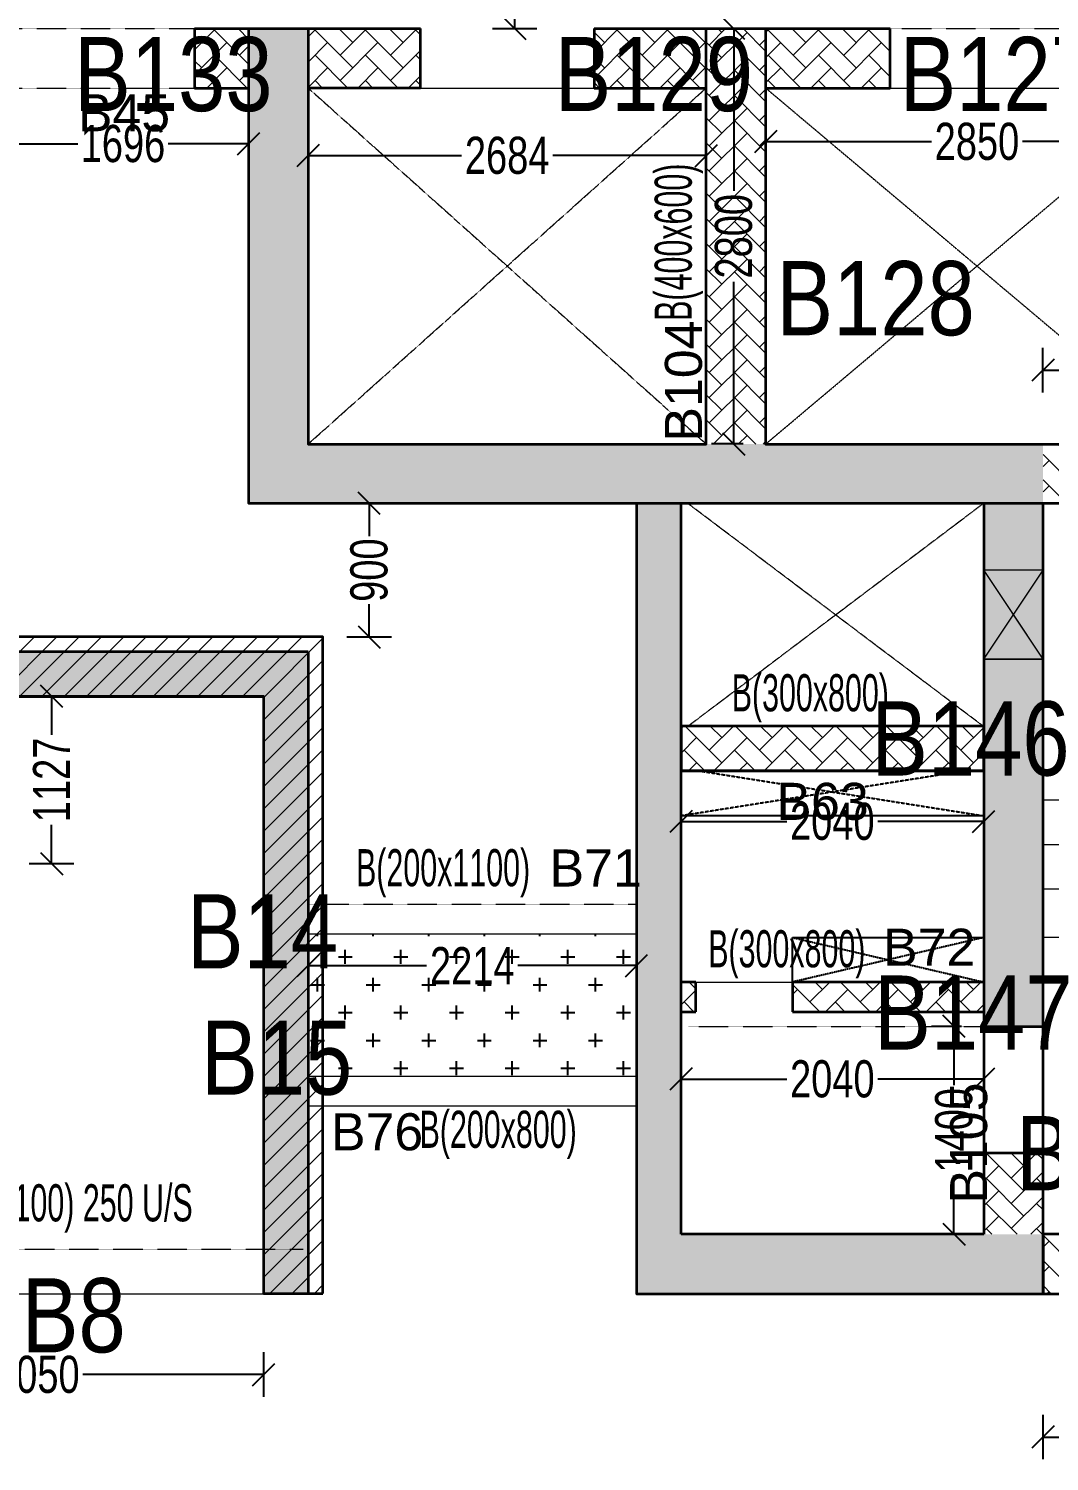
# Model space of a CAD drawing. Header units: millimetres. Extents: x 35 to 69480, y 49 to 28875.
# Drawn here: x 10524 to 17405, y 2217 to 11872 of the extents above; entities that cross this region are included whole.
import ezdxf
from ezdxf.enums import TextEntityAlignment as Align

# ---------------------------------------------------------------- set-up
doc = ezdxf.new("R2010")
doc.units = ezdxf.units.MM
doc.linetypes.add('HIDDEN', pattern=[0.375, 0.25, -0.125])
for name, color, linetype, lineweight in [('A-DETL-MISC', 35, 'Continuous', 15), ('A-HIDD-ABVE', 8, 'HIDDEN', 20), ('S-BEAM', 7, 'Continuous', 18), ('S-BEAM-IDEN', 2, 'Continuous', 9), ('S-COL HATCH', 9, 'Continuous', 0), ('S-COLS', 5, 'Continuous', 35)]:
    doc.layers.add(name, color=color, linetype=linetype, lineweight=lineweight)
for name, color, linetype in [('Abhinav working', 6, 'Continuous'), ('Beam Nos', 7, 'Continuous'), ('CUTOUT', 4, 'Continuous'), ('S-CUTOUT', 1, 'Continuous'), ('SUNK SLAB', 8, 'Continuous')]:
    doc.layers.add(name, color=color, linetype=linetype)
doc.styles.add('Dim.s & Anno.(Misc.)', font='ARIALN.TTF')
doc.styles.add('SC-BBS1', font='SansSerif')
doc.styles.add('SOBHA', font='swisscl.ttf')
doc.styles.add('Swis721 LtCn BT', font='swisscl.ttf', dxfattribs={"width": 0.9, "height": 233.355162})
doc.dimstyles.new('S-100', dxfattribs={"dimscale": 100, "dimtxt": 2.5, "dimasz": 1.5, "dimexe": 1.5, "dimexo": 1.5, "dimgap": 0.1, "dimtad": 0, "dimdec": 0, "dimrnd": 0.0005, "dimzin": 0, "dimdsep": 46, "dimtxsty": 'SOBHA', "dimblk": 'OBLIQUE', "dimcen": 0.09, "dimclrd": 8, "dimclre": 8, "dimclrt": 6, "dimadec": 0, "dimazin": 0, "dimtfac": 1, "dimtdec": 0, "dimtofl": 0, "dimtmove": 0, "dimatfit": 3, "dimfxl": 1.5, "dimfxlon": 1, "dimtolj": 1, "dimtzin": 0, "dimlwd": -1, "dimlwe": -1, "dimarcsym": 0})
pattern_1 = [(45, (-31802317.5, 20729084.55), (0, 169.7056275), [360, -120]), (135, (-31802232.65, 20729169.4), (1e-14, 169.7056275), [360, -120])]
pattern_2 = [(45, (-31618808, 20746156.34), (0, 169.7056275), [360, -120]), (135, (-31618723.15, 20746241.2), (1e-14, 169.7056275), [360, -120])]

# ---------------------------------------------------------------- blocks, each defined once
blk = doc.blocks.new('A$Cbe320e20')
at = {"layer": 'S-COL HATCH'}
h = blk.add_hatch(dxfattribs=at)
h.set_pattern_fill('AR-HBONE', color=256, scale=30)
h.set_pattern_definition(pattern_2)
h.paths.add_polyline_path([(-400, 2400), (-400, 2800), (-765, 2800), (-765, 2400), (-676, 2400)])
at = {"layer": 'S-COL HATCH', "transparency": 33554687}
h = blk.add_hatch(color=256, dxfattribs=at)
h.dxf.hatch_style = 1
h.paths.add_polyline_path([(4954.4, -400), (4954.4, 0), (0, 0), (0, 2800), (-400, 2800), (-400, -400)])
at = {"layer": 'S-COL HATCH'}
h = blk.add_hatch(dxfattribs=at)
h.set_pattern_fill('AR-HBONE', color=256, scale=30)
h.set_pattern_definition(pattern_2)
h.paths.add_polyline_path([(757.5, 2400), (757.5, 2800), (0, 2800), (0, 2400)])
h = blk.add_hatch(dxfattribs=at)
h.set_pattern_fill('AR-HBONE', color=256, scale=30)
h.set_pattern_definition(pattern_2)
h.paths.add_polyline_path([(2684.4, 2800), (1927.5, 2800), (1927.5, 2400), (2684.4, 2400)])
h = blk.add_hatch(dxfattribs=at)
h.set_pattern_fill('AR-HBONE', color=256, scale=30)
h.set_pattern_definition(pattern_1)
h.paths.add_polyline_path([(2684.4, 0), (3084.4, 0), (3084.4, 2800), (2684.4, 2800)])
h = blk.add_hatch(dxfattribs=at)
h.set_pattern_fill('AR-HBONE', color=256, scale=30)
h.set_pattern_definition(pattern_2)
h.paths.add_polyline_path([(3925, 2800), (3084.4, 2800), (3084.4, 2400), (3925, 2400)])
h = blk.add_hatch(dxfattribs=at)
h.set_pattern_fill('AR-HBONE', color=256, scale=30)
h.set_pattern_definition(pattern_1)
h.paths.add_polyline_path([(5934.4, 0), (4954.4, 0), (4954.4, -400), (5934.4, -400)])
at = {"layer": 'S-COL HATCH', "transparency": 33554687}
h = blk.add_hatch(color=256, dxfattribs=at)
h.dxf.hatch_style = 1
h.paths.add_polyline_path([(2514.4, -400), (2214.4, -400), (2214.4, -5725.2), (2514.4, -5725.2), (4954.4, -5725.2), (4954.4, -5325.2), (2514.4, -5325.2), (2514.4, -3625.2), (2514.4, -3625.2), (2514.4, -3625.2)])
h = blk.add_hatch(color=256, dxfattribs=at)
h.dxf.hatch_style = 1
h.paths.add_polyline_path([(4954.4, -400), (4554.4, -400), (4554.4, -400), (4554.4, -1900), (4554.4, -1900), (4554.4, -2200), (4554.4, -3925), (4954.4, -3925)])
h = blk.add_hatch(dxfattribs=at)
h.set_pattern_fill('ANSI31', color=256, scale=850)
h.set_pattern_definition([(45, (-31682274.25, 21473233.52), (-75.1300955, 75.1300955), [])])
h.paths.add_polyline_path([(100, -1299.2), (-3650, -1299.2), (-3650, -1699.2), (-300, -1699.2), (-300, -5724.4), (100, -5724.4)])
h = blk.add_hatch(color=256, dxfattribs=at)
h.dxf.hatch_style = 1
h.paths.add_polyline_path([(0, -1400), (-3650, -1400), (-3650, -1700), (-300, -1700), (-300, -5725.2), (0, -5725.2)])
at = {"layer": 'S-COL HATCH'}
h = blk.add_hatch(dxfattribs=at)
h.set_pattern_fill('AR-HBONE', color=256, scale=30)
h.set_pattern_definition(pattern_1)
h.paths.add_polyline_path([(2514.4, -1900), (2514.4, -2200), (4554.4, -2200), (4554.4, -1900)])
h = blk.add_hatch(dxfattribs=at)
h.set_pattern_fill('AR-HBONE', color=256, scale=30)
h.set_pattern_definition(pattern_1)
h.paths.add_polyline_path([(2614.4, -3625.2), (2514.4, -3625.2), (2514.4, -3825.2), (2614.4, -3825.2)])
h = blk.add_hatch(dxfattribs=at)
h.set_pattern_fill('AR-HBONE', color=256, scale=30)
h.set_pattern_definition(pattern_1)
h.paths.add_polyline_path([(3264.4, -3625.2), (3264.4, -3825.2), (4554.4, -3825.2), (4554.4, -3625.2)])
h = blk.add_hatch(dxfattribs=at)
h.set_pattern_fill('AR-HBONE', color=256, scale=30)
h.set_pattern_definition(pattern_1)
h.paths.add_polyline_path([(4954.4, -4775.2), (4554.4, -4775.2), (4554.4, -5325.2), (4954.4, -5325.2)])
h = blk.add_hatch(dxfattribs=at)
h.set_pattern_fill('AR-HBONE', color=256, scale=30)
h.set_pattern_definition(pattern_1)
h.paths.add_polyline_path([(4954.4, -5325.2), (12554.4, -5325.2), (12554.4, -5725.2), (4954.4, -5725.2)])
at = {"layer": 'S-COLS'}
for p, q in [((-765, 2800), (-765, 2400)), ((-765, 2800), (-400, 2800)), ((0, 2800), (757.5, 2800)), ((757.5, 2400), (757.5, 2800)), ((1927.5, 2800), (1927.5, 2400)), ((1927.5, 2800), (2684.4, 2800)), ((3084.4, 2800), (3925, 2800)), ((3925, 2400), (3925, 2800)), ((-765, 2400), (-400, 2400)), ((757.5, 2400), (0, 2400)), ((1927.5, 2400), (2684.4, 2400)), ((3084.4, 2400), (3925, 2400)), ((0, -1400), (-3650, -1400)), ((0, -1400), (0, -5725.2)), ((-3650, -1700), (-300, -1700)), ((-300, -1700), (-300, -5725.2)), ((4554.4, -3925), (4954.4, -3925)), ((4554.4, -4775.2), (4954.4, -4775.2)), ((-300, -5724.4), (100, -5724.4)), ((0, -5725.2), (-300, -5725.2))]:
    blk.add_line(p, q, dxfattribs=at)
for points in [[(10754.4, -400), (-400, -400), (-400, 2800), (0, 2800), (0, 0), (2684.4, 0), (2684.4, 2800)], [(2684.4, 2800), (3084.4, 2800)], [(3084.4, 2800), (3084.4, 0), (5934.4, 0), (5934.4, 2800)], [(2214.4, -400), (2214.4, -5725.2), (2514.4, -5725.2)], [(2514.4, -5325.2), (2514.4, -400)], [(4554.4, -400), (4554.4, -5325.2)], [(4554.4, -5725.2), (4954.4, -5725.2), (4954.4, -400)], [(100, -5724.4), (100, -1299.2), (-3650, -1299.2)], [(-3650, -1699.2), (-300, -1699.2), (-300, -5724.4)], [(2614.4, -3625.2), (2514.4, -3625.2)], [(2614.4, -3825.2), (2614.4, -3625.2)], [(3264.4, -3625.2), (3264.4, -3825.2)], [(4554.4, -3625.2), (3264.4, -3625.2)], [(2514.4, -3825.2), (2614.4, -3825.2)], [(3264.4, -3825.2), (4554.4, -3825.2)], [(4554.4, -5325.2), (2514.4, -5325.2)], [(12554.4, -5325.2), (4954.4, -5325.2), (4954.4, -5725.2), (15254.4, -5725.2)], [(2514.4, -5725.2), (4554.4, -5725.2)]]:
    blk.add_lwpolyline(points, dxfattribs=at)
blk.add_lwpolyline([(4554.4, -1900), (2514.4, -1900), (2514.4, -2200), (4554.4, -2200)], close=True, dxfattribs=at)
at = {"layer": 'S-CUTOUT', "const_width": 10, "elevation": 0}
blk.add_lwpolyline([(4954.3, -848.8), (4954.3, -1448.8), (4554.3, -1448.8), (4554.3, -848.8)], close=True, dxfattribs=at)
for points in [[(4954.3, -848.8), (4554.3, -1448.8)], [(4954.3, -1448.8), (4554.3, -848.8)]]:
    blk.add_lwpolyline(points, dxfattribs=at)
blk = doc.blocks.new('A$C71ba3947')
at = {"layer": 'CUTOUT', "color": 8, "linetype": 'HIDDEN'}
for p, q in [((4414.2, -2205.1), (2515, -2505)), ((2655.7, -2205.1), (4555, -2505)), ((3265, -3325), (4554.8, -3625)), ((4555, -3325), (3265.2, -3625))]:
    blk.add_line(p, q, dxfattribs=at)
at = {"layer": 'CUTOUT'}
for points in [[(2515, -2205), (4555, -2205), (4555, -2505), (2515, -2505)], [(3265, -3325), (4555, -3325), (4555, -3625), (3265, -3625)]]:
    blk.add_lwpolyline(points, close=True, dxfattribs=at)
blk = doc.blocks.new('_OBLIQUE')
at = {"color": 0, "linetype": 'ByBlock'}
blk.add_line((-0.5, -0.5), (0.5, 0.5), dxfattribs=at)
blk = doc.blocks.new('*D311')
at = {"layer": 'Abhinav working', "color": 8, "transparency": 16777216}
for p, q in [((15491.7, 11260.7), (15491.7, 10960.7)), ((18341.7, 11260.7), (18341.7, 10960.7)), ((15491.7, 11110.7), (16610.1, 11110.7)), ((18341.7, 11110.7), (17223.3, 11110.7))]:
    blk.add_line(p, q, dxfattribs=at)
at = {"layer": 'Defpoints', "color": 0, "transparency": 16777216}
for p in [(15491.7, 11472.7), (18341.7, 11472.7), (18341.7, 11110.7)]:
    blk.add_point(p, dxfattribs=at)
at = {"layer": 'Abhinav working', "color": 8, "transparency": 16777216, "xscale": 150, "yscale": 150, "zscale": 150, "rotation": 180}
blk.add_blockref('_OBLIQUE', (15491.7, 11110.7), dxfattribs=at)
at = {"layer": 'Abhinav working', "color": 8, "transparency": 16777216, "xscale": 150, "yscale": 150, "zscale": 150}
blk.add_blockref('_OBLIQUE', (18341.7, 11110.7), dxfattribs=at)
at = {"layer": 'Abhinav working', "color": 6, "transparency": 16777216, "insert": (16916.7, 11110.7), "char_height": 250, "attachment_point": 5, "style": 'SOBHA'}
blk.add_mtext('\\A1;2850', dxfattribs=at)
blk = doc.blocks.new('*D312')
at = {"layer": 'Abhinav working', "color": 8, "transparency": 16777216}
for p, q in [((15341.7, 11872.7), (15126.8, 11872.7)), ((15276.8, 11872.7), (15276.8, 10779.3)), ((15276.8, 9072.7), (15276.8, 10166.1)), ((15341.7, 9072.7), (15126.8, 9072.7))]:
    blk.add_line(p, q, dxfattribs=at)
at = {"layer": 'Defpoints', "color": 0, "transparency": 16777216}
for p in [(15491.7, 11872.7), (15276.8, 9072.7), (15491.7, 9072.7)]:
    blk.add_point(p, dxfattribs=at)
at = {"layer": 'Abhinav working', "color": 8, "transparency": 16777216, "xscale": 150, "yscale": 150, "zscale": 150}
for p, rotation in [((15276.8, 11872.7), 90), ((15276.8, 9072.7), 270)]:
    blk.add_blockref('_OBLIQUE', p, dxfattribs=dict(at, rotation=rotation))
at = {"layer": 'Abhinav working', "color": 6, "transparency": 16777216, "insert": (15276.8, 10472.7), "char_height": 250, "attachment_point": 5, "rotation": 90, "style": 'SOBHA'}
blk.add_mtext('\\A1;2800', dxfattribs=at)
blk = doc.blocks.new('*D313')
at = {"layer": 'Abhinav working', "color": 8, "transparency": 16777216}
for p, q in [((12407.3, 11166.6), (12407.3, 10866.6)), ((15091.7, 11166.6), (15091.7, 10866.6)), ((12407.3, 11016.6), (13441.8, 11016.6)), ((15091.7, 11016.6), (14057.3, 11016.6))]:
    blk.add_line(p, q, dxfattribs=at)
at = {"layer": 'Defpoints', "color": 0, "transparency": 16777216}
for p in [(12407.3, 11472.7), (15091.7, 11472.7), (15091.7, 11016.6)]:
    blk.add_point(p, dxfattribs=at)
at = {"layer": 'Abhinav working', "color": 8, "transparency": 16777216, "xscale": 150, "yscale": 150, "zscale": 150, "rotation": 180}
blk.add_blockref('_OBLIQUE', (12407.3, 11016.6), dxfattribs=at)
at = {"layer": 'Abhinav working', "color": 8, "transparency": 16777216, "xscale": 150, "yscale": 150, "zscale": 150}
blk.add_blockref('_OBLIQUE', (15091.7, 11016.6), dxfattribs=at)
at = {"layer": 'Abhinav working', "color": 6, "transparency": 16777216, "insert": (13749.5, 11016.6), "char_height": 250, "attachment_point": 5, "style": 'SOBHA'}
blk.add_mtext('\\A1;2684', dxfattribs=at)
blk = doc.blocks.new('*D314')
at = {"layer": 'Abhinav working', "color": 8, "transparency": 16777216}
for p, q in [((17361.7, 9420.2), (17361.7, 9720.2)), ((18341.7, 9420.2), (18341.7, 9720.2)), ((17361.7, 9570.2), (17622.8, 9570.2)), ((18341.7, 9570.2), (18080.6, 9570.2))]:
    blk.add_line(p, q, dxfattribs=at)
at = {"layer": 'Defpoints', "color": 0, "transparency": 16777216}
for p in [(18341.7, 9570.2), (17361.7, 8672.7), (18341.7, 8672.7)]:
    blk.add_point(p, dxfattribs=at)
at = {"layer": 'Abhinav working', "color": 8, "transparency": 16777216, "xscale": 150, "yscale": 150, "zscale": 150, "rotation": 180}
blk.add_blockref('_OBLIQUE', (17361.7, 9570.2), dxfattribs=at)
at = {"layer": 'Abhinav working', "color": 8, "transparency": 16777216, "xscale": 150, "yscale": 150, "zscale": 150}
blk.add_blockref('_OBLIQUE', (18341.7, 9570.2), dxfattribs=at)
at = {"layer": 'Abhinav working', "color": 6, "transparency": 16777216, "insert": (17851.7, 9570.2), "char_height": 250, "attachment_point": 5, "style": 'SOBHA'}
blk.add_mtext('\\A1;980', dxfattribs=at)
blk = doc.blocks.new('*D315')
at = {"layer": 'Abhinav working', "color": 8, "transparency": 16777216}
for p, q in [((13650.3, 13872.7), (13950.3, 13872.7)), ((13800.3, 13872.7), (13800.3, 13179.3)), ((13800.3, 11872.7), (13800.3, 12566.1)), ((13650.3, 11872.7), (13950.3, 11872.7))]:
    blk.add_line(p, q, dxfattribs=at)
at = {"layer": 'Defpoints', "color": 0, "transparency": 16777216}
for p in [(12007.3, 13872.7, 0), (13800.3, 13872.7), (12007.3, 11872.7)]:
    blk.add_point(p, dxfattribs=at)
at = {"layer": 'Abhinav working', "color": 8, "transparency": 16777216, "xscale": 150, "yscale": 150, "zscale": 150}
for p, rotation in [((13800.3, 13872.7), 90), ((13800.3, 11872.7), 270)]:
    blk.add_blockref('_OBLIQUE', p, dxfattribs=dict(at, rotation=rotation))
at = {"layer": 'Abhinav working', "color": 6, "transparency": 16777216, "insert": (13800.3, 12872.7), "char_height": 250, "attachment_point": 5, "rotation": 90, "style": 'SOBHA'}
blk.add_mtext('\\A1;2000', dxfattribs=at)
blk = doc.blocks.new('*D317')
at = {"layer": 'Abhinav working', "color": 8, "transparency": 16777216}
for p, q in [((10311.7, 11245.9), (10311.7, 10945.9)), ((12007.3, 11245.9), (12007.3, 10945.9)), ((10311.7, 11095.9), (10855.7, 11095.9)), ((12007.3, 11095.9), (11463.3, 11095.9))]:
    blk.add_line(p, q, dxfattribs=at)
at = {"layer": 'Defpoints', "color": 0, "transparency": 16777216}
for p in [(10311.7, 11472.7), (12007.3, 11472.7), (12007.3, 11095.9)]:
    blk.add_point(p, dxfattribs=at)
at = {"layer": 'Abhinav working', "color": 8, "transparency": 16777216, "xscale": 150, "yscale": 150, "zscale": 150, "rotation": 180}
blk.add_blockref('_OBLIQUE', (10311.7, 11095.9), dxfattribs=at)
at = {"layer": 'Abhinav working', "color": 8, "transparency": 16777216, "xscale": 150, "yscale": 150, "zscale": 150}
blk.add_blockref('_OBLIQUE', (12007.3, 11095.9), dxfattribs=at)
at = {"layer": 'Abhinav working', "color": 6, "transparency": 16777216, "insert": (11159.5, 11095.9), "char_height": 250, "attachment_point": 5, "style": 'SOBHA'}
blk.add_mtext('\\A1;1696', dxfattribs=at)
blk = doc.blocks.new('*D318')
at = {"layer": 'Abhinav working', "color": 8, "transparency": 16777216}
for p, q in [((10528.1, 7372.7), (10828.1, 7372.7)), ((10678.1, 7372.7), (10678.1, 7111.7)), ((10678.1, 6245.3), (10678.1, 6506.4)), ((10528.1, 6245.3), (10828.1, 6245.3))]:
    blk.add_line(p, q, dxfattribs=at)
at = {"layer": 'Defpoints', "color": 0, "transparency": 16777216}
for p in [(9107.4, 7372.7), (9107.4, 6245.3), (10678.1, 6245.3)]:
    blk.add_point(p, dxfattribs=at)
at = {"layer": 'Abhinav working', "color": 8, "transparency": 16777216, "xscale": 150, "yscale": 150, "zscale": 150}
for p, rotation in [((10678.1, 7372.7), 90), ((10678.1, 6245.3), 270)]:
    blk.add_blockref('_OBLIQUE', p, dxfattribs=dict(at, rotation=rotation))
at = {"layer": 'Abhinav working', "color": 6, "transparency": 16777216, "insert": (10678.1, 6809), "char_height": 250, "attachment_point": 5, "rotation": 90, "style": 'SOBHA'}
blk.add_mtext('\\A1;1127', dxfattribs=at)
blk = doc.blocks.new('*D319')
at = {"layer": 'Abhinav working', "color": 8, "transparency": 16777216}
for p, q in [((14921.7, 6678.4), (14921.7, 6378.4)), ((16961.7, 6678.4), (16961.7, 6378.4)), ((14921.7, 6528.4), (15635.1, 6528.4)), ((16961.7, 6528.4), (16248.3, 6528.4))]:
    blk.add_line(p, q, dxfattribs=at)
at = {"layer": 'Defpoints', "color": 0, "transparency": 16777216}
for p in [(14921.7, 6872.7), (16961.7, 6872.7), (16961.7, 6528.4)]:
    blk.add_point(p, dxfattribs=at)
at = {"layer": 'Abhinav working', "color": 8, "transparency": 16777216, "xscale": 150, "yscale": 150, "zscale": 150, "rotation": 180}
blk.add_blockref('_OBLIQUE', (14921.7, 6528.4), dxfattribs=at)
at = {"layer": 'Abhinav working', "color": 8, "transparency": 16777216, "xscale": 150, "yscale": 150, "zscale": 150}
blk.add_blockref('_OBLIQUE', (16961.7, 6528.4), dxfattribs=at)
at = {"layer": 'Abhinav working', "color": 6, "transparency": 16777216, "insert": (15941.7, 6528.4), "char_height": 250, "attachment_point": 5, "style": 'SOBHA'}
blk.add_mtext('\\A1;2040', dxfattribs=at)
blk = doc.blocks.new('*D320')
at = {"layer": 'Abhinav working', "color": 8, "transparency": 16777216}
for p, q in [((14921.8, 4942.9), (14921.8, 4642.9)), ((16961.7, 4942.9), (16961.7, 4642.9)), ((14921.8, 4792.9), (15635.1, 4792.9)), ((16961.7, 4792.9), (16248.3, 4792.9))]:
    blk.add_line(p, q, dxfattribs=at)
at = {"layer": 'Defpoints', "color": 0, "transparency": 16777216}
for p in [(14921.7, 5447.5), (16961.7, 5447.5), (16961.7, 4792.9)]:
    blk.add_point(p, dxfattribs=at)
at = {"layer": 'Abhinav working', "color": 8, "transparency": 16777216, "xscale": 150, "yscale": 150, "zscale": 150}
for p, rotation in [((14921.8, 4792.9), 180.00029329705), ((16961.7, 4792.9), 0.000293297049979)]:
    blk.add_blockref('_OBLIQUE', p, dxfattribs=dict(at, rotation=rotation))
at = {"layer": 'Abhinav working', "color": 6, "transparency": 16777216, "insert": (15941.7, 4792.9), "char_height": 250, "attachment_point": 5, "rotation": 0.00029, "style": 'SOBHA'}
blk.add_mtext('\\A1;2040', dxfattribs=at)
blk = doc.blocks.new('*D321')
at = {"layer": 'Abhinav working', "color": 8, "transparency": 16777216}
for p, q in [((16811.7, 5147.7), (16611.2, 5147.7)), ((16761.2, 5147.7), (16761.2, 4751.5)), ((16761.2, 3747.5), (16761.2, 4143.8)), ((16811.7, 3747.5), (16611.2, 3747.5))]:
    blk.add_line(p, q, dxfattribs=at)
at = {"layer": 'Defpoints', "color": 0, "transparency": 16777216}
for p in [(16961.7, 5147.7), (16761.2, 3747.5), (16961.7, 3747.5)]:
    blk.add_point(p, dxfattribs=at)
at = {"layer": 'Abhinav working', "color": 8, "transparency": 16777216, "xscale": 150, "yscale": 150, "zscale": 150}
for p, rotation in [((16761.2, 5147.7), 90), ((16761.2, 3747.5), 270)]:
    blk.add_blockref('_OBLIQUE', p, dxfattribs=dict(at, rotation=rotation))
at = {"layer": 'Abhinav working', "color": 6, "transparency": 16777216, "insert": (16761.2, 4447.6), "char_height": 250, "attachment_point": 5, "rotation": 90, "style": 'SOBHA'}
blk.add_mtext('\\A1;1400', dxfattribs=at)
blk = doc.blocks.new('*D322')
at = {"layer": 'Abhinav working', "color": 8, "transparency": 16777216}
for p, q in [((17361.7, 2530.6), (17361.7, 2230.6)), ((24961.7, 2530.6), (24961.7, 2230.6)), ((17361.7, 2380.6), (20855.7, 2380.6)), ((24961.7, 2380.6), (21467.7, 2380.6))]:
    blk.add_line(p, q, dxfattribs=at)
at = {"layer": 'Defpoints', "color": 0, "transparency": 16777216}
for p in [(17361.7, 3347.5), (24961.7, 3347.5), (24961.7, 2380.6)]:
    blk.add_point(p, dxfattribs=at)
at = {"layer": 'Abhinav working', "color": 8, "transparency": 16777216, "xscale": 150, "yscale": 150, "zscale": 150, "rotation": 180}
blk.add_blockref('_OBLIQUE', (17361.7, 2380.6), dxfattribs=at)
at = {"layer": 'Abhinav working', "color": 8, "transparency": 16777216, "xscale": 150, "yscale": 150, "zscale": 150}
blk.add_blockref('_OBLIQUE', (24961.7, 2380.6), dxfattribs=at)
at = {"layer": 'Abhinav working', "color": 6, "transparency": 16777216, "insert": (21161.7, 2380.6), "char_height": 250, "attachment_point": 5, "style": 'SOBHA'}
blk.add_mtext('\\A1;7600', dxfattribs=at)
blk = doc.blocks.new('*D337')
at = {"layer": 'Abhinav working', "color": 8, "transparency": 16777216}
for p, q in [((12669, 8672.7), (12969, 8672.7)), ((12819, 8672.7), (12819, 8451.6)), ((12819, 7772.7), (12819, 7993.9)), ((12669, 7772.7), (12969, 7772.7))]:
    blk.add_line(p, q, dxfattribs=at)
at = {"layer": 'Defpoints', "color": 0, "transparency": 16777216}
for p in [(12507.3, 8672.7), (12507.3, 7772.7), (12819, 7772.7)]:
    blk.add_point(p, dxfattribs=at)
at = {"layer": 'Abhinav working', "color": 8, "transparency": 16777216, "xscale": 150, "yscale": 150, "zscale": 150}
for p, rotation in [((12819, 8672.7), 90), ((12819, 7772.7), 270)]:
    blk.add_blockref('_OBLIQUE', p, dxfattribs=dict(at, rotation=rotation))
at = {"layer": 'Abhinav working', "color": 6, "transparency": 16777216, "insert": (12819, 8222.7), "char_height": 250, "attachment_point": 5, "rotation": 90, "style": 'SOBHA'}
blk.add_mtext('\\A1;900', dxfattribs=at)
blk = doc.blocks.new('*D275')
at = {"layer": 'Abhinav working', "color": 8, "transparency": 16777216}
for p, q in [((9057.4, 2951.3), (9057.4, 2651.3)), ((12107.3, 2951.3), (12107.3, 2651.3)), ((9057.4, 2801.3), (10275.5, 2801.3)), ((12107.3, 2801.3), (10889.2, 2801.3))]:
    blk.add_line(p, q, dxfattribs=at)
at = {"layer": 'Defpoints', "color": 0, "transparency": 16777216}
for p in [(9057.4, 3347.5), (12107.3, 3347.5), (12107.3, 2801.3)]:
    blk.add_point(p, dxfattribs=at)
at = {"layer": 'Abhinav working', "color": 8, "transparency": 16777216, "xscale": 150, "yscale": 150, "zscale": 150, "rotation": 180}
blk.add_blockref('_OBLIQUE', (9057.4, 2801.3), dxfattribs=at)
at = {"layer": 'Abhinav working', "color": 8, "transparency": 16777216, "xscale": 150, "yscale": 150, "zscale": 150}
blk.add_blockref('_OBLIQUE', (12107.3, 2801.3), dxfattribs=at)
at = {"layer": 'Abhinav working', "color": 6, "transparency": 16777216, "insert": (10582.4, 2801.3), "char_height": 250, "attachment_point": 5, "style": 'SOBHA'}
blk.add_mtext('\\A1;3050', dxfattribs=at)
blk = doc.blocks.new('*D281')
at = {"layer": 'Abhinav working', "color": 8, "transparency": 16777216}
for p, q in [((12407.3, 5622.7), (12407.3, 5407.1)), ((14621.7, 5622.7), (14621.7, 5407.1)), ((12407.3, 5557.1), (13206.8, 5557.1)), ((14621.7, 5557.1), (13822.3, 5557.1))]:
    blk.add_line(p, q, dxfattribs=at)
at = {"layer": 'Defpoints', "color": 0, "transparency": 16777216}
for p in [(12407.3, 5772.7), (14621.7, 5772.7), (14621.7, 5557.1)]:
    blk.add_point(p, dxfattribs=at)
at = {"layer": 'Abhinav working', "color": 8, "transparency": 16777216, "xscale": 150, "yscale": 150, "zscale": 150, "rotation": 180}
blk.add_blockref('_OBLIQUE', (12407.3, 5557.1), dxfattribs=at)
at = {"layer": 'Abhinav working', "color": 8, "transparency": 16777216, "xscale": 150, "yscale": 150, "zscale": 150}
blk.add_blockref('_OBLIQUE', (14621.7, 5557.1), dxfattribs=at)
at = {"layer": 'Abhinav working', "color": 6, "transparency": 16777216, "insert": (13514.5, 5557.1), "char_height": 250, "attachment_point": 5, "style": 'SOBHA'}
blk.add_mtext('\\A1;2214', dxfattribs=at)

msp = doc.modelspace()

# ---------------------------------------------------------------- hatches: boundary and pattern name
at = {"layer": 'SUNK SLAB'}
h = msp.add_hatch(dxfattribs=at)
h.set_pattern_fill('CROSS', color=8, scale=750, style=0)
h.set_pattern_definition([(0, (-31349576.24, 21119803.65), (187.5, 187.5), [93.75, -281.25]), (90, (-31349529.36, 21119756.77), (-187.5, 187.5), [93.75, -281.25])])
h.paths.add_polyline_path([(14622.1, 4811.8), (14622.1, 5771.8), (12407.7, 5771.8), (12407.7, 4811.8)])

# ---------------------------------------------------------------- linework, layer by layer
at = {"layer": 'A-DETL-MISC', "elevation": 0}
for points in [[(19362, 6671.8), (17362, 6671.8)], [(19362, 6371.8), (17362, 6371.8)], [(19362, 6071.8), (17362, 6071.8)], [(19362, 5746.6), (17362, 5746.6)]]:
    msp.add_lwpolyline(points, dxfattribs=at)
at = {"layer": 'A-HIDD-ABVE', "linetype": 'HIDDEN'}
for p, q in [((12407.7, 11471.8), (15092, 9071.8)), ((12407.7, 9071.8), (15092, 11471.8)), ((15492, 11471.8), (18342, 9071.8)), ((15492, 9071.8), (18342, 11471.8)), ((14969.4, 8671.8), (16959.3, 7171.8)), ((14969.4, 7171.8), (16959.3, 8671.8))]:
    msp.add_line(p, q, dxfattribs=at)
at = {"layer": 'S-BEAM', "linetype": 'HIDDEN'}
for p, q in [((10322.1, 11871.8), (13082, 11871.8)), ((15492, 11871.8), (18342, 11871.8)), ((10322.1, 11471.8), (12007.7, 11471.8)), ((12407.7, 5971.8), (14622.1, 5971.8)), ((14972.1, 5146.6), (16962, 5146.6)), ((9057.7, 3646.6), (12373.3, 3646.6))]:
    msp.add_line(p, q, dxfattribs=at)
at = {"layer": 'S-BEAM'}
for p, q in [((12407.7, 11471.8), (15092, 11471.8)), ((15492, 11471.8), (18342, 11471.8)), ((12407.7, 5771.8), (14622.1, 5771.8)), ((15022.1, 5446.6), (15672.1, 5446.6)), ((12407.7, 4811.8), (14622.1, 4811.8)), ((12407.7, 4611.8), (14622.1, 4611.8)), ((9057.7, 3346.6), (12373.3, 3346.6))]:
    msp.add_line(p, q, dxfattribs=at)

# ---------------------------------------------------------------- block references
at = {"layer": 'Beam Nos'}
msp.add_blockref('A$C71ba3947', (12407.7, 9071.8), dxfattribs=at)
at = {"layer": 'S-COLS'}
msp.add_blockref('A$Cbe320e20', (12407.7, 9071.8), dxfattribs=at)

# ---------------------------------------------------------------- texts
at = {"layer": 'Abhinav working', "char_height": 500, "attachment_point": 1, "style": 'Dim.s & Anno.(Misc.)'}
for s, insert in [('B133', (10830.4, 11816, 0)), ('B129', (14069.7, 11816, 0)), ('B127', (16395.3, 11816, 0)), ('B128', (15564.7, 10305.4, 0)), ('B146', (16203.8, 7338.4, 0)), ('B14', (11590.6, 6038.2, 0)), ('B147', (16223.5, 5490.8, 0)), ('B15', (11686.6, 5187.5, 0)), ('B148', (17179.2, 4543.2, 0)), ('B8', (10477.5, 3451, 0))]:
    msp.add_mtext_dynamic_manual_height_columns(s, width=21149.247, gutter_width=5423.5, heights=[0], dxfattribs=dict(at, insert=insert))
at = {"layer": 'Beam Nos', "style": 'SC-BBS1'}
for s, p in [('B45', (11166.6, 11105.2)), ('B63', (15876.1, 6464.3)), ('B71', (14346.1, 6015.2)), ('B72', (16594.5, 5481.2)), ('B76', (12872.9, 4237.7))]:
    msp.add_text(s, height=250, dxfattribs=at).set_placement(p, align=Align.BOTTOM_CENTER)
for s, p in [('B104', (15137.8, 9496.7)), ('B105', (17060.4, 4361.7))]:
    msp.add_text(s, height=250, rotation=90, dxfattribs=at).set_placement(p, align=Align.BOTTOM_CENTER)
at = {"layer": 'S-BEAM-IDEN', "style": 'Swis721 LtCn BT', "width": 0.8}
for s, rotation, p in [('B(400x600)', 90, (14994, 9902.5)), ('B(300x800)', 360, (15263.2, 7271.2)), ('B(200x1100)', 360, (12730.7, 6092.3)), ('B(300x800)', 360, (15105.1, 5546)), ('B(200x800)', 360, (13159, 4329.3)), ('B(300x1100) 250 U/S', 360, (9658.1, 3833.9))]:
    msp.add_text(s, height=250, rotation=rotation, dxfattribs=at).set_placement(p)

# ---------------------------------------------------------------- dimensions: what is measured, and where the dimension line sits
at = {"layer": 'Abhinav working'}
for base, p1, p2, picture, middle in [((13800.3, 13872.7), (12007.3, 11872.7, 0), (12007.3, 13872.7, 0), '*D315', (13800.3, 12872.7)), ((12819, 7772.7, 0), (12507.3, 8672.7, 0), (12507.3, 7772.7, 0), '*D337', (12819, 8222.7, 0)), ((10678.1, 6245.3), (9107.4, 7372.7, 0), (9107.4, 6245.3, 0), '*D318', (10678.1, 6809)), ((16761.2, 3747.5), (16961.7, 5147.7, 0), (16961.7, 3747.5, 0), '*D321', (16761.2, 4447.6))]:
    dim = msp.add_linear_dim(base=base, p1=p1, p2=p2, angle=90, dimstyle='S-100', dxfattribs=at)
    dim.commit()
    dim.dimension.update_dxf_attribs({"geometry": picture, "text_midpoint": middle})
for p1, p2, distance, picture, middle in [((15491.7, 11872.7, 0), (15491.7, 9072.7, 0), -214.9, '*D312', (15276.8, 10472.7)), ((12407.3, 11472.7, 0), (15091.7, 11472.7, 0), -456.2, '*D313', (13749.5, 11016.6)), ((15491.7, 11472.7, 0), (18341.7, 11472.7, 0), -362, '*D311', (16916.7, 11110.7)), ((14921.7, 5447.5, 0), (16961.7, 5447.5, 0), -654.6, '*D320', (15941.7, 4792.9))]:
    dim = msp.add_aligned_dim(p1=p1, p2=p2, distance=distance, dimstyle='S-100', dxfattribs=at)
    dim.commit()
    dim.dimension.update_dxf_attribs({"geometry": picture, "text_midpoint": middle})
for base, p1, p2, picture, middle in [((12007.3, 11095.9), (10311.7, 11472.7, 0), (12007.3, 11472.7, 0), '*D317', (11159.5, 11095.9)), ((18341.7, 9570.2), (17361.7, 8672.7, 0), (18341.7, 8672.7, 0), '*D314', (17851.7, 9570.2)), ((16961.7, 6528.4), (14921.7, 6872.7, 0), (16961.7, 6872.7, 0), '*D319', (15941.7, 6528.4)), ((24961.7, 2380.6), (17361.7, 3347.5, 0), (24961.7, 3347.5, 0), '*D322', (21161.7, 2380.6))]:
    dim = msp.add_linear_dim(base=base, p1=p1, p2=p2, dimstyle='S-100', dxfattribs=at)
    dim.commit()
    dim.dimension.update_dxf_attribs({"geometry": picture, "text_midpoint": middle})
at = {"layer": 'Abhinav working', "color": 3}
for p1, p2, distance, picture, middle in [((12407.3, 5772.7, 0), (14621.7, 5772.7, 0), -215.7, '*D281', (13514.5, 5557.1)), ((9057.4, 3347.5, 0), (12107.3, 3347.5, 0), -546.2, '*D275', (10582.4, 2801.3))]:
    dim = msp.add_aligned_dim(p1=p1, p2=p2, distance=distance, dimstyle='S-100', dxfattribs=at)
    dim.commit()
    dim.dimension.update_dxf_attribs({"geometry": picture, "text_midpoint": middle})

doc.saveas('drawing.dxf')
